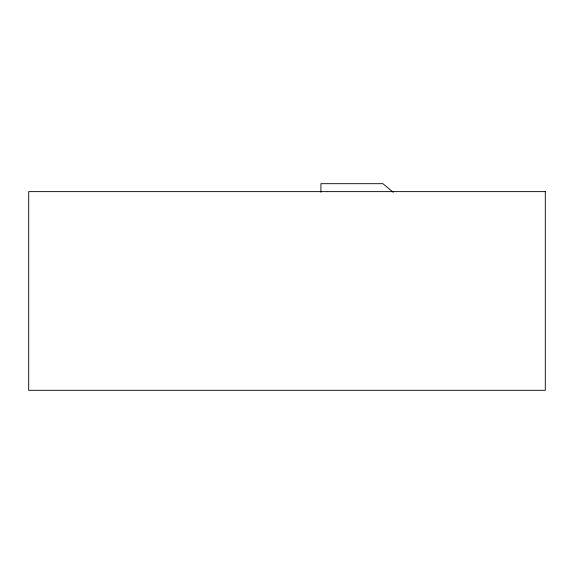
<?xml version="1.0" encoding="UTF-8"?>
<svg xmlns="http://www.w3.org/2000/svg" width="574" height="574" viewBox="0 0 574 574"><rect width="100%" height="100%" fill="white"/><g stroke="black" fill="none" stroke-linecap="round" stroke-linejoin="round"><path stroke-width="0.86" d="M393.219 192.283L382.901 183.687L320.909 183.687L320.909 192.29M545.3 191.623L28.7 191.623L28.7 390.313L545.3 390.313L545.3 191.623"/></g></svg>
